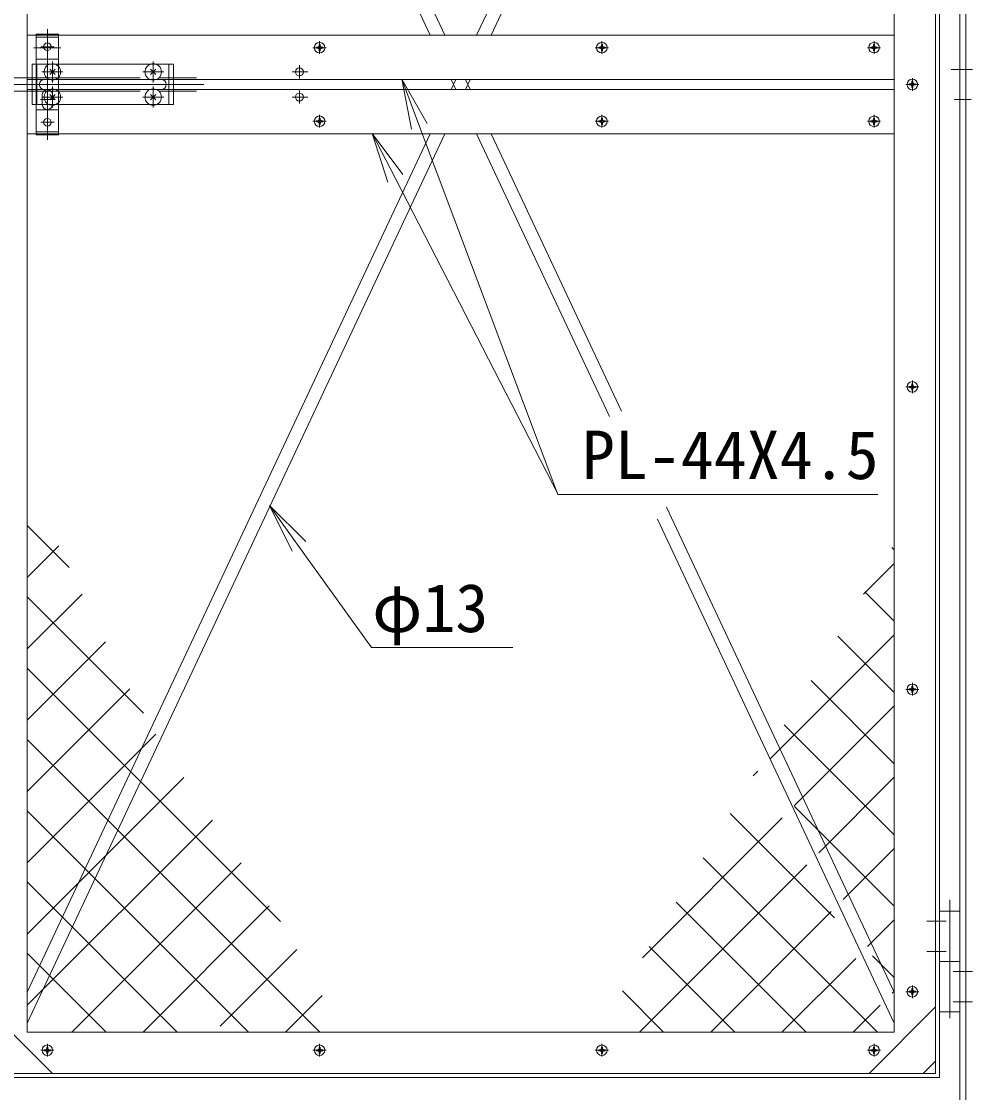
# Model space of a CAD drawing. Units: millimetres, scale not verified. Extents: x -5936 to 5936, y -4198 to 4197.
# Drawn here: x -4217 to -3274, y -978 to 85 of the extents above; entities that cross this region are included whole.
import ezdxf
from ezdxf.enums import TextEntityAlignment as Align

# ---------------------------------------------------------------- set-up
doc = ezdxf.new("R2010")
doc.units = ezdxf.units.MM
doc.header["$LTSCALE"] = 20
doc.linetypes.add('LONG_CHAIN', pattern=[21, 18, -1, 1, -1])
doc.linetypes.add('LONG_DASHED2', pattern=[13, 12, -1])
for name, color, linetype, lineweight in [('0-1_D-STR1', 1, 'Continuous', 9), ('0-4_D-STR3', 3, 'Continuous', 9), ('0-5_22', 7, 'Continuous', 9), ('0-6_D-STR-DIM', 7, 'Continuous', 9), ('0-B_D-STR-TXT', 7, 'Continuous', 9), ('0-F_27', 3, 'Continuous', 9)]:
    doc.layers.add(name, color=color, linetype=linetype, lineweight=lineweight)
doc.styles.add('ＭＳ ゴシック', font='')
doc.styles.get('ＭＳ ゴシック').set_extended_font_data('MS Gothic')

# ---------------------------------------------------------------- blocks, each defined once
blk = doc.blocks.new('G6')
at = {"layer": '0-5_22'}
for p, q in [((51386.5, 72697.4), (51339.8, 72744.1)), ((50777.5, 71819), (51386.5, 72428)), ((51386.5, 71283.2), (50805.2, 71864.5)), ((48917.5, 68544.7), (51386.5, 71013.7)), ((51386.5, 69869), (50270.5, 70985)), ((51386.5, 68454.8), (49735.9, 70105.4)), ((49402.9, 67615.9), (51386.5, 69599.5)), ((51386.5, 67040.6), (49201.2, 69225.8)), ((48585.3, 68212.5), (48680.3, 68307.6)), ((49888.3, 66687.2), (51386.5, 68185.3)), ((51386.5, 65626.4), (49409.5, 67603.4)), ((46393, 64606.1), (49165.8, 67378.8)), ((50201.5, 65397.2), (48131.9, 67466.7)), ((50373.8, 65758.4), (51386.5, 66771.1)), ((51054.6, 63129.9), (47597.3, 66587.2)), ((46331, 63129.9), (49651.2, 66450)), ((49640.4, 63129.9), (47062.6, 65707.6)), ((47745.2, 63129.9), (50136.6, 65521.2)), ((50859.2, 64829.6), (51386.5, 65356.9)), ((48226.2, 63129.9), (46528, 64828)), ((51386.5, 64212.2), (50957.9, 64640.8)), ((49159.5, 63129.9), (50622.1, 64592.5)), ((46811.9, 63129.9), (45993.3, 63948.5)), ((51344.6, 63900.8), (51386.5, 63942.7)), ((50573.7, 63129.9), (51107.5, 63663.7))]:
    blk.add_line(p, q, dxfattribs=at)

msp = doc.modelspace()

# ---------------------------------------------------------------- linework, layer by layer
at = {"layer": '0-1_D-STR1'}
for p, q in [((-4211.41, 1517.41), (-4211.41, -917.59)), ((-3351.41, 1517.41), (-3351.41, -917.59)), ((-3310.41, 1517.41), (-3310.41, -958.59)), ((-3306.41, 1517.41), (-3306.41, -962.59)), ((-3286.41, 1517.41), (-3286.41, -1292.59)), ((-3280.41, 1517.41), (-3280.41, -1292.59)), ((-4211.41, 1417.41), (-4211.41, -817.59)), ((-3351.41, 71.41), (-4211.41, 71.41)), ((-4191.41, 45.48), (-4191.41, 72.36)), ((-4177.98, 58.91), (-4204.86, 58.91)), ((-4202.41, 27.41), (-4211.41, 27.41)), ((-4180.41, 27.41), (-4202.41, 27.41)), ((-3351.41, 27.41), (-4180.41, 27.41)), ((-4202.41, 17.41), (-4211.41, 17.41)), ((-4180.41, 17.41), (-4202.41, 17.41)), ((-4129.33, 17.41), (-4180.41, 17.41)), ((-4110.33, 17.41), (-4129.33, 17.41)), ((-3351.41, 17.41), (-4110.33, 17.41)), ((-4191.41, -0.65), (-4191.41, -27.54)), ((-3351.41, -26.59), (-4211.41, -26.59)), ((-4186.41, -958.59), (-4252.41, -892.59)), ((-3376.41, -958.59), (-3310.41, -892.59)), ((-3351.41, -917.59), (-4211.41, -917.59)), ((-3322.67, -958.59), (-3310.41, -946.33)), ((-3306.41, -962.59), (-4256.41, -962.59)), ((-3310.41, -958.59), (-4252.41, -958.59))]:
    msp.add_line(p, q, dxfattribs=at)
at = {"layer": '0-4_D-STR3'}
for p, q in [((-3921.41, 65.29), (-3921.41, 52.69)), ((-3641.41, 65.29), (-3641.41, 52.69)), ((-3371.41, 65.29), (-3371.41, 52.69)), ((-3928.03, 58.91), (-3914.87, 58.91)), ((-3924.56, 58.41), (-3922.91, 58.41)), ((-3921.91, 60.41), (-3922.91, 59.41)), ((-3921.91, 57.41), (-3922.91, 58.41)), ((-3920.91, 62.06), (-3921.91, 62.06)), ((-3921.91, 60.41), (-3921.91, 62.06)), ((-3921.91, 57.41), (-3921.91, 55.76)), ((-3920.91, 55.76), (-3921.91, 55.76)), ((-3920.91, 62.06), (-3920.91, 60.41)), ((-3920.91, 60.41), (-3919.91, 59.41)), ((-3920.91, 57.41), (-3919.91, 58.41)), ((-3920.91, 55.76), (-3920.91, 57.41)), ((-3918.26, 59.41), (-3919.91, 59.41)), ((-3918.26, 58.41), (-3919.91, 58.41)), ((-3918.26, 58.41), (-3918.26, 59.41)), ((-3648.03, 58.91), (-3634.87, 58.91)), ((-3644.56, 58.41), (-3642.91, 58.41)), ((-3641.91, 60.41), (-3642.91, 59.41)), ((-3641.91, 57.41), (-3642.91, 58.41)), ((-3640.91, 62.06), (-3641.91, 62.06)), ((-3641.91, 60.41), (-3641.91, 62.06)), ((-3641.91, 57.41), (-3641.91, 55.76)), ((-3640.91, 55.76), (-3641.91, 55.76)), ((-3640.91, 62.06), (-3640.91, 60.41)), ((-3640.91, 60.41), (-3639.91, 59.41)), ((-3640.91, 57.41), (-3639.91, 58.41)), ((-3640.91, 55.76), (-3640.91, 57.41)), ((-3638.26, 59.41), (-3639.91, 59.41)), ((-3638.26, 58.41), (-3639.91, 58.41)), ((-3638.26, 58.41), (-3638.26, 59.41)), ((-3378.03, 58.91), (-3364.87, 58.91)), ((-3374.56, 58.41), (-3372.91, 58.41)), ((-3371.91, 60.41), (-3372.91, 59.41)), ((-3371.91, 57.41), (-3372.91, 58.41)), ((-3370.91, 62.06), (-3371.91, 62.06)), ((-3371.91, 60.41), (-3371.91, 62.06)), ((-3371.91, 57.41), (-3371.91, 55.76)), ((-3370.91, 55.76), (-3371.91, 55.76)), ((-3370.91, 62.06), (-3370.91, 60.41)), ((-3370.91, 60.41), (-3369.91, 59.41)), ((-3370.91, 57.41), (-3369.91, 58.41)), ((-3370.91, 55.76), (-3370.91, 57.41)), ((-3368.26, 59.41), (-3369.91, 59.41)), ((-3368.26, 58.41), (-3369.91, 58.41)), ((-3368.26, 58.41), (-3368.26, 59.41)), ((-3948.57, 34.91), (-3933.15, 34.91)), ((-3941.41, 28.36), (-3941.41, 41.42)), ((-3294.77, 37.41), (-3273.7, 37.41)), ((-3340.03, 22.41), (-3326.87, 22.41)), ((-3336.56, 21.91), (-3334.91, 21.91)), ((-3333.91, 23.91), (-3334.91, 22.91)), ((-3333.91, 20.91), (-3334.91, 21.91)), ((-3332.91, 25.56), (-3333.91, 25.56)), ((-3333.91, 23.91), (-3333.91, 25.56)), ((-3333.41, 28.79), (-3333.41, 16.19)), ((-3332.91, 25.56), (-3332.91, 23.91)), ((-3332.91, 23.91), (-3331.91, 22.91)), ((-3332.91, 20.91), (-3331.91, 21.91)), ((-3330.26, 22.91), (-3331.91, 22.91)), ((-3330.26, 21.91), (-3331.91, 21.91)), ((-3330.26, 21.91), (-3330.26, 22.91)), ((-3941.41, 16.47), (-3941.41, 3.41)), ((-3333.91, 20.91), (-3333.91, 19.26)), ((-3332.91, 19.26), (-3333.91, 19.26)), ((-3332.91, 19.26), (-3332.91, 20.91)), ((-3948.57, 9.91), (-3933.15, 9.91)), ((-3291.81, 7.41), (-3275.17, 7.41)), ((-3921.41, -7.71), (-3921.41, -20.31)), ((-3641.41, -7.71), (-3641.41, -20.31)), ((-3371.41, -7.71), (-3371.41, -20.31)), ((-3928.03, -14.09), (-3914.87, -14.09)), ((-3924.56, -14.59), (-3922.91, -14.59)), ((-3921.91, -12.59), (-3922.91, -13.59)), ((-3921.91, -15.59), (-3922.91, -14.59)), ((-3920.91, -10.94), (-3921.91, -10.94)), ((-3921.91, -12.59), (-3921.91, -10.94)), ((-3921.91, -15.59), (-3921.91, -17.24)), ((-3920.91, -17.24), (-3921.91, -17.24)), ((-3920.91, -10.94), (-3920.91, -12.59)), ((-3920.91, -12.59), (-3919.91, -13.59)), ((-3920.91, -15.59), (-3919.91, -14.59)), ((-3920.91, -17.24), (-3920.91, -15.59)), ((-3918.26, -13.59), (-3919.91, -13.59)), ((-3918.26, -14.59), (-3919.91, -14.59)), ((-3918.26, -14.59), (-3918.26, -13.59)), ((-3648.03, -14.09), (-3634.87, -14.09)), ((-3644.56, -14.59), (-3642.91, -14.59)), ((-3641.91, -12.59), (-3642.91, -13.59)), ((-3641.91, -15.59), (-3642.91, -14.59)), ((-3640.91, -10.94), (-3641.91, -10.94)), ((-3641.91, -12.59), (-3641.91, -10.94)), ((-3641.91, -15.59), (-3641.91, -17.24)), ((-3640.91, -17.24), (-3641.91, -17.24)), ((-3640.91, -10.94), (-3640.91, -12.59)), ((-3640.91, -12.59), (-3639.91, -13.59)), ((-3640.91, -15.59), (-3639.91, -14.59)), ((-3640.91, -17.24), (-3640.91, -15.59)), ((-3638.26, -13.59), (-3639.91, -13.59)), ((-3638.26, -14.59), (-3639.91, -14.59)), ((-3638.26, -14.59), (-3638.26, -13.59)), ((-3378.03, -14.09), (-3364.87, -14.09)), ((-3374.56, -14.59), (-3372.91, -14.59)), ((-3371.91, -12.59), (-3372.91, -13.59)), ((-3371.91, -15.59), (-3372.91, -14.59)), ((-3370.91, -10.94), (-3371.91, -10.94)), ((-3371.91, -12.59), (-3371.91, -10.94)), ((-3371.91, -15.59), (-3371.91, -17.24)), ((-3370.91, -17.24), (-3371.91, -17.24)), ((-3370.91, -10.94), (-3370.91, -12.59)), ((-3370.91, -12.59), (-3369.91, -13.59)), ((-3370.91, -15.59), (-3369.91, -14.59)), ((-3370.91, -17.24), (-3370.91, -15.59)), ((-3368.26, -13.59), (-3369.91, -13.59)), ((-3368.26, -14.59), (-3369.91, -14.59)), ((-3368.26, -14.59), (-3368.26, -13.59)), ((-3333.91, -276.09), (-3334.91, -277.09)), ((-3332.91, -274.44), (-3333.91, -274.44)), ((-3333.91, -276.09), (-3333.91, -274.44)), ((-3333.41, -271.21), (-3333.41, -283.81)), ((-3332.91, -274.44), (-3332.91, -276.09)), ((-3332.91, -276.09), (-3331.91, -277.09)), ((-3340.03, -277.59), (-3326.87, -277.59)), ((-3336.56, -278.09), (-3334.91, -278.09)), ((-3333.91, -279.09), (-3334.91, -278.09)), ((-3333.91, -279.09), (-3333.91, -280.74)), ((-3332.91, -280.74), (-3333.91, -280.74)), ((-3332.91, -279.09), (-3331.91, -278.09)), ((-3332.91, -280.74), (-3332.91, -279.09)), ((-3330.26, -277.09), (-3331.91, -277.09)), ((-3330.26, -278.09), (-3331.91, -278.09)), ((-3330.26, -278.09), (-3330.26, -277.09)), ((-4180.02, -435.38), (-4211.41, -466.77)), ((-4157.01, -483.08), (-4211.41, -537.48)), ((-4133.68, -530.46), (-4211.41, -608.19)), ((-3333.41, -571.21), (-3333.41, -583.81)), ((-3340.03, -577.59), (-3326.87, -577.59)), ((-3336.56, -578.09), (-3334.91, -578.09)), ((-3333.91, -576.09), (-3334.91, -577.09)), ((-3333.91, -579.09), (-3334.91, -578.09)), ((-3332.91, -574.44), (-3333.91, -574.44)), ((-3333.91, -576.09), (-3333.91, -574.44)), ((-3333.91, -579.09), (-3333.91, -580.74)), ((-3332.91, -580.74), (-3333.91, -580.74)), ((-3332.91, -574.44), (-3332.91, -576.09)), ((-3332.91, -576.09), (-3331.91, -577.09)), ((-3332.91, -579.09), (-3331.91, -578.09)), ((-3332.91, -580.74), (-3332.91, -579.09)), ((-3330.26, -577.09), (-3331.91, -577.09)), ((-3330.26, -578.09), (-3331.91, -578.09)), ((-3330.26, -578.09), (-3330.26, -577.09)), ((-3296.41, -786.52), (-3296.41, -903.72)), ((-3286.41, -797.59), (-3306.41, -797.59)), ((-3318.99, -807.59), (-3299.77, -807.59)), ((-3318.99, -807.59), (-3299.77, -807.59)), ((-3318.94, -837.59), (-3299.77, -837.59)), ((-3318.94, -837.59), (-3299.77, -837.59)), ((-3286.41, -847.59), (-3306.41, -847.59)), ((-3273.89, -857.59), (-3293.06, -857.59)), ((-3333.41, -871.21), (-3333.41, -883.81)), ((-3340.03, -877.59), (-3326.87, -877.59)), ((-3336.56, -878.09), (-3334.91, -878.09)), ((-3333.91, -876.09), (-3334.91, -877.09)), ((-3333.91, -879.09), (-3334.91, -878.09)), ((-3332.91, -874.44), (-3333.91, -874.44)), ((-3333.91, -876.09), (-3333.91, -874.44)), ((-3333.91, -879.09), (-3333.91, -880.74)), ((-3332.91, -880.74), (-3333.91, -880.74)), ((-3332.91, -874.44), (-3332.91, -876.09)), ((-3332.91, -876.09), (-3331.91, -877.09)), ((-3332.91, -879.09), (-3331.91, -878.09)), ((-3332.91, -880.74), (-3332.91, -879.09)), ((-3330.26, -877.09), (-3331.91, -877.09)), ((-3330.26, -878.09), (-3331.91, -878.09)), ((-3330.26, -878.09), (-3330.26, -877.09)), ((-3273.83, -887.59), (-3293.06, -887.59)), ((-3286.41, -897.59), (-3306.41, -897.59)), ((-4191.91, -934.09), (-4192.91, -935.09)), ((-4190.91, -932.44), (-4191.91, -932.44)), ((-4191.91, -934.09), (-4191.91, -932.44)), ((-4191.41, -929.21), (-4191.41, -941.81)), ((-4190.91, -932.44), (-4190.91, -934.09)), ((-4190.91, -934.09), (-4189.91, -935.09)), ((-3921.91, -934.09), (-3922.91, -935.09)), ((-3920.91, -932.44), (-3921.91, -932.44)), ((-3921.91, -934.09), (-3921.91, -932.44)), ((-3921.41, -929.21), (-3921.41, -941.81)), ((-3920.91, -932.44), (-3920.91, -934.09)), ((-3920.91, -934.09), (-3919.91, -935.09)), ((-3641.91, -934.09), (-3642.91, -935.09)), ((-3640.91, -932.44), (-3641.91, -932.44)), ((-3641.91, -934.09), (-3641.91, -932.44)), ((-3641.41, -929.21), (-3641.41, -941.81)), ((-3640.91, -932.44), (-3640.91, -934.09)), ((-3640.91, -934.09), (-3639.91, -935.09)), ((-3371.91, -934.09), (-3372.91, -935.09)), ((-3370.91, -932.44), (-3371.91, -932.44)), ((-3371.91, -934.09), (-3371.91, -932.44)), ((-3371.41, -929.21), (-3371.41, -941.81)), ((-3370.91, -932.44), (-3370.91, -934.09)), ((-3370.91, -934.09), (-3369.91, -935.09)), ((-4198.03, -935.59), (-4184.87, -935.59)), ((-4194.56, -936.09), (-4192.91, -936.09)), ((-4191.91, -937.09), (-4192.91, -936.09)), ((-4191.91, -937.09), (-4191.91, -938.74)), ((-4190.91, -938.74), (-4191.91, -938.74)), ((-4190.91, -937.09), (-4189.91, -936.09)), ((-4190.91, -938.74), (-4190.91, -937.09)), ((-4188.26, -935.09), (-4189.91, -935.09)), ((-4188.26, -936.09), (-4189.91, -936.09)), ((-4188.26, -936.09), (-4188.26, -935.09)), ((-3928.03, -935.59), (-3914.87, -935.59)), ((-3924.56, -936.09), (-3922.91, -936.09)), ((-3921.91, -937.09), (-3922.91, -936.09)), ((-3921.91, -937.09), (-3921.91, -938.74)), ((-3920.91, -938.74), (-3921.91, -938.74)), ((-3920.91, -937.09), (-3919.91, -936.09)), ((-3920.91, -938.74), (-3920.91, -937.09)), ((-3918.26, -935.09), (-3919.91, -935.09)), ((-3918.26, -936.09), (-3919.91, -936.09)), ((-3918.26, -936.09), (-3918.26, -935.09)), ((-3648.03, -935.59), (-3634.87, -935.59)), ((-3644.56, -936.09), (-3642.91, -936.09)), ((-3641.91, -937.09), (-3642.91, -936.09)), ((-3641.91, -937.09), (-3641.91, -938.74)), ((-3640.91, -938.74), (-3641.91, -938.74)), ((-3640.91, -937.09), (-3639.91, -936.09)), ((-3640.91, -938.74), (-3640.91, -937.09)), ((-3638.26, -935.09), (-3639.91, -935.09)), ((-3638.26, -936.09), (-3639.91, -936.09)), ((-3638.26, -936.09), (-3638.26, -935.09)), ((-3378.03, -935.59), (-3364.87, -935.59)), ((-3374.56, -936.09), (-3372.91, -936.09)), ((-3371.91, -937.09), (-3372.91, -936.09)), ((-3371.91, -937.09), (-3371.91, -938.74)), ((-3370.91, -938.74), (-3371.91, -938.74)), ((-3370.91, -937.09), (-3369.91, -936.09)), ((-3370.91, -938.74), (-3370.91, -937.09)), ((-3368.26, -935.09), (-3369.91, -935.09)), ((-3368.26, -936.09), (-3369.91, -936.09)), ((-3368.26, -936.09), (-3368.26, -935.09))]:
    msp.add_line(p, q, dxfattribs=at)
for points in [[(-3924.56, 58.41), (-3924.56, 59.41), (-3922.91, 59.41)], [(-3644.56, 58.41), (-3644.56, 59.41), (-3642.91, 59.41)], [(-3374.56, 58.41), (-3374.56, 59.41), (-3372.91, 59.41)], [(-3336.56, 21.91), (-3336.56, 22.91), (-3334.91, 22.91)], [(-3924.56, -14.59), (-3924.56, -13.59), (-3922.91, -13.59)], [(-3644.56, -14.59), (-3644.56, -13.59), (-3642.91, -13.59)], [(-3374.56, -14.59), (-3374.56, -13.59), (-3372.91, -13.59)], [(-3336.56, -278.09), (-3336.56, -277.09), (-3334.91, -277.09)], [(-3336.56, -578.09), (-3336.56, -577.09), (-3334.91, -577.09)], [(-3336.56, -878.09), (-3336.56, -877.09), (-3334.91, -877.09)], [(-4194.56, -936.09), (-4194.56, -935.09), (-4192.91, -935.09)], [(-3924.56, -936.09), (-3924.56, -935.09), (-3922.91, -935.09)], [(-3644.56, -936.09), (-3644.56, -935.09), (-3642.91, -935.09)], [(-3374.56, -936.09), (-3374.56, -935.09), (-3372.91, -935.09)]]:
    msp.add_lwpolyline(points, dxfattribs=at)
for centre, radius in [((-3921.41, 58.91), 5.25), ((-3641.41, 58.91), 5.25), ((-3371.41, 58.91), 5.25), ((-3941.41, 34.91), 4), ((-3333.41, 22.41), 5.25), ((-3941.41, 9.91), 4), ((-3921.41, -14.09), 5.25), ((-3641.41, -14.09), 5.25), ((-3371.41, -14.09), 5.25), ((-3333.41, -277.59), 5.25), ((-3333.41, -577.59), 5.25), ((-3333.41, -877.59), 5.25), ((-4191.41, -935.59), 5.25), ((-3921.41, -935.59), 5.25), ((-3641.41, -935.59), 5.25), ((-3371.41, -935.59), 5.25)]:
    msp.add_circle(centre, radius, dxfattribs=at)
at = {"layer": '0-6_D-STR-DIM'}
for p, q in [((-4211.41, 953.49), (-3797.24, 71.41)), ((-3351.41, 953.49), (-3765.59, 71.41)), ((-4211.41, 922.9), (-3811.6, 71.41)), ((-3351.41, 922.9), (-3751.23, 71.41)), ((-3790.94, 27.41), (-3786.25, 17.41)), ((-3786.25, 27.41), (-3790.94, 17.41)), ((-3771.88, 27.41), (-3776.58, 17.41)), ((-3776.58, 27.41), (-3771.88, 17.41)), ((-3797.24, -26.59), (-4211.41, -908.66)), ((-3811.6, -26.59), (-4211.41, -878.08)), ((-3765.59, -26.59), (-3633.98, -306.87)), ((-3751.23, -26.59), (-3622.01, -301.79)), ((-3577.31, -396.98), (-3351.41, -878.08)), ((-3586.07, -408.91), (-3351.41, -908.66)), ((-4211.41, -415.12), (-4169.71, -456.82)), ((-4211.41, -485.83), (-4096.16, -601.09)), ((-4211.41, -556.54), (-3960.19, -807.76)), ((-4109.56, -577.05), (-4211.41, -678.9)), ((-4211.41, -749.62), (-4083.74, -621.94)), ((-4211.41, -627.25), (-3921.08, -917.59)), ((-4211.41, -820.33), (-4056.05, -664.96)), ((-4211.41, -697.96), (-3991.79, -917.59)), ((-4211.41, -891.04), (-4027.67, -707.3)), ((-4167.25, -917.59), (-3999.3, -749.63)), ((-4062.5, -917.59), (-4211.41, -768.67)), ((-4096.54, -917.59), (-3971.27, -792.31)), ((-4211.41, -839.38), (-4133.21, -917.59)), ((-4020.05, -911.81), (-3944.02, -835.78)), ((-3955.12, -917.59), (-3918.68, -881.15))]:
    msp.add_line(p, q, dxfattribs=at)
at = {"layer": '0-B_D-STR-TXT'}
for p, q in [((-3830.14, -22.04), (-3839.93, 27.69)), ((-3853.62, -74.58), (-3869.08, -26.31)), ((-3948.65, -440.64), (-3971.02, -395.16))]:
    msp.add_line(p, q, dxfattribs=at)
for points in [[(-3814.54, -16.18), (-3839.93, 27.69), (-3822.34, -19.11), (-3685.09, -384.22), (-3684.73, -384.22), (-3683.73, -384.22)], [(-3838.8, -66.96), (-3869.08, -26.31), (-3846.21, -70.77), (-3684.91, -384.22), (-3677.71, -384.22), (-3367.53, -384.22)], [(-3935.1, -430.93), (-3971.02, -395.16), (-3941.88, -435.78), (-3869.98, -536.02), (-3862.78, -536.02), (-3729.83, -536.02)]]:
    msp.add_lwpolyline(points, dxfattribs=at)
at = {"layer": '0-F_27'}
for p, q in [((-4191.41, -32.53), (-4191.41, 77.35)), ((-4180.41, 72.41), (-4202.41, 72.41)), ((-4202.41, 72.41), (-4202.41, -27.59)), ((-4180.41, 69.41), (-4202.41, 69.41)), ((-4180.41, 72.41), (-4180.41, -27.59)), ((-4184.79, 59.91), (-4198.04, 59.91)), ((-4180.41, 47.41), (-4202.41, 47.41)), ((-4186.41, 24.52), (-4186.41, 45.31)), ((-4086.41, 24.52), (-4086.41, 45.31)), ((-4201.91, 42.41), (-4201.91, 2.41)), ((-4201.91, 42.41), (-4201.91, 2.41)), ((-4196.81, 34.91), (-4176.02, 34.91)), ((-4189.07, 32.26), (-4183.76, 37.56)), ((-4183.76, 32.26), (-4189.07, 37.56)), ((-4076.02, 34.91), (-4096.81, 34.91)), ((-4089.07, 32.26), (-4083.76, 37.56)), ((-4083.76, 32.26), (-4089.07, 37.56)), ((-4196.41, 2.41), (-4196.41, 12.41)), ((-4189.07, 7.26), (-4183.76, 12.56)), ((-4183.76, 7.26), (-4189.07, 12.56)), ((-4186.41, 20.31), (-4186.41, -0.48)), ((-4186.41, 2.41), (-4186.41, 12.41)), ((-4089.07, 12.56), (-4083.76, 7.26)), ((-4083.76, 12.56), (-4089.07, 7.26)), ((-4086.41, 20.31), (-4086.41, -0.48)), ((-4184.68, 7.41), (-4198.15, 7.41)), ((-4196.81, 9.91), (-4176.02, 9.91)), ((-4076.02, 9.91), (-4096.81, 9.91)), ((-4202.41, -2.59), (-4180.41, -2.59)), ((-4184.79, -15.09), (-4198.04, -15.09)), ((-4180.41, -24.59), (-4202.41, -24.59)), ((-4202.41, -27.59), (-4180.41, -27.59))]:
    msp.add_line(p, q, dxfattribs=at)
at = {"layer": '0-F_27', "linetype": 'LONG_DASHED2'}
for p, q in [((-4066.41, 42.41), (-4206.41, 42.41)), ((-4206.41, 2.41), (-4206.41, 42.41)), ((-4070.91, 42.41), (-4070.91, 2.41)), ((-4066.41, 2.41), (-4066.41, 42.41)), ((-4339.4, 28.91), (-4043.4, 28.91)), ((-4339.4, 15.91), (-4043.4, 15.91)), ((-4066.41, 2.41), (-4206.41, 2.41))]:
    msp.add_line(p, q, dxfattribs=at)
at = {"layer": '0-F_27', "linetype": 'LONG_CHAIN'}
msp.add_line((-4347.98, 22.41), (-4036.07, 22.41), dxfattribs=at)
at = {"layer": '0-F_27'}
for centre, radius in [((-4191.41, 59.91), 3.75), ((-4086.41, 34.91), 8.14), ((-4086.41, 9.91), 8.14), ((-4191.41, -15.09), 3.75)]:
    msp.add_circle(centre, radius, dxfattribs=at)
for centre, radius, start, end in [((-4186.41, 34.91), 8.14, 42.48082, 317.51915), ((-4186.41, 34.91), 8.14, 317.51915, 42.48082), ((-4194.41, 22.41), 5, 90.00001, 269.99932), ((-4078.41, 22.41), 5, 270.00071, 90.00002), ((-4191.41, 12.41), 5, 0.00035, 180.00001), ((-4186.41, 9.91), 8.14, 42.4809, 317.51907), ((-4186.41, 9.91), 8.14, 317.51907, 42.4809), ((-4191.41, 2.41), 5, 180.00002, 0.00001)]:
    msp.add_arc(centre, radius, start, end, dxfattribs=at)

# ---------------------------------------------------------------- block references
at = {"layer": '0-4_D-STR3', "xscale": 0.05, "yscale": 0.05}
msp.add_blockref('G6', (-5920.74, -4074.08), dxfattribs=at)

# ---------------------------------------------------------------- texts
at = {"layer": '0-B_D-STR-TXT', "style": 'ＭＳ ゴシック'}
for s, p in [('PL-44X4.5', (-3661.26, -383.47)), ('φ13', (-3869.18, -535.27))]:
    msp.add_text(s, height=48.09, dxfattribs=at).set_placement(p, align=Align.BOTTOM_LEFT)

doc.saveas('drawing.dxf')
